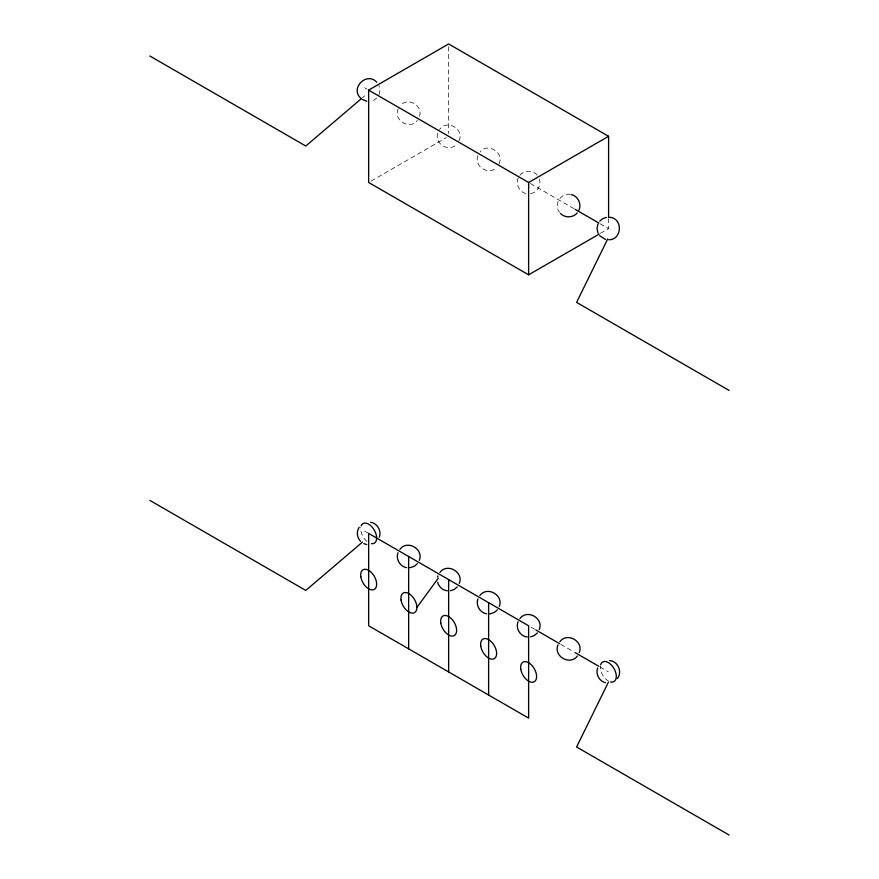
<?xml version="1.0" encoding="UTF-8"?>
<svg xmlns="http://www.w3.org/2000/svg" width="879" height="879" viewBox="0 0 879 879"><rect width="100%" height="100%" fill="white"/><g stroke="black" fill="none" stroke-linecap="round" stroke-linejoin="round"><path stroke-width="0.66" stroke-dasharray="4.39 3.3" d="M419.514 116.325C423.238 105.612 407.933 96.778 400.527 105.348M437.764 133.201C434.05 143.903 449.345 152.737 456.761 144.167M477.967 155.638C473.462 166.428 489.109 176.097 496.756 167.252M379.003 94.679L379.97 90.13L378.948 85.428M398.308 108.655C392.561 119.973 409.911 130.63 417.393 120.368M458.981 140.86C464.87 129.213 446.653 118.698 439.522 129.62M498.975 163.944C504.656 152.77 487.68 142.057 480.055 152.034M518.269 177.921C515.083 184.502 520.005 193.16 527.334 193.699M519.874 175.328C524.027 169.889 533.081 169.845 537.3 175.24M376.783 97.987L374.311 99.92L370.553 101.261M362.609 97.602L364.675 95.833M371.015 181.118L446.29 137.662M600.368 233.407L608.598 228.65L608.598 219.146M530.52 193.611C537.058 192.732 541.541 185.37 539.42 179.14M570.537 194.424C560.956 192.226 553.243 204.73 559.538 212.289M364.664 87.823L367.037 89.186M530.4 183.502L573.844 208.598M599.994 223.695L608.598 228.65M364.664 531.114L368.224 533.168M531.059 627.177L534.63 629.243M560.78 644.34L573.844 651.888M599.994 666.985L608.323 671.787M448.642 46.664L448.642 133.586M366.961 541.464A11.306 6.527 60 0 1 360.742 527.532M608.883 681.324A11.306 6.527 60 0 1 600.401 665.897"/><path stroke-width="1.32" d="M437.599 577.129L437.984 575.844M379.31 537.168C381.761 530.883 377.267 523.236 370.586 522.28M397.989 552.759C395.55 559.044 400.044 566.691 406.713 567.647M419.305 560.253C424.008 548.99 407.076 539.486 399.901 549.353M459.299 583.348C464.002 572.075 447.07 562.571 439.896 572.438M477.967 598.94C475.528 605.213 480.022 612.872 486.691 613.828M499.283 606.433C503.986 595.171 487.065 585.656 479.879 595.533M539.277 629.518C543.98 618.256 527.048 608.74 519.874 618.618M579.261 652.603C583.964 641.34 567.043 631.836 559.857 641.703M597.665 668.04C595.358 674.006 599.269 681.335 605.521 682.73M518.05 621.772C515.314 628.309 520.247 636.451 527.334 636.989M558.033 644.867C553.023 656.152 570.086 666.007 577.349 656.009M578.953 210.125C581.854 204.049 577.986 196.072 571.405 194.622M597.973 223.936L597.006 228.496L598.028 233.199M607.719 238.945L576.602 302.387L729.12 390.441M608.323 682.335L576.602 746.996L729.12 835.05M359.192 527.246C356.303 531.509 356.907 537.695 360.577 541.321M617.432 678.467C622.64 671.985 617.948 661.107 609.608 660.568M416.899 607.444L438.269 578.228M417.393 563.659L414.306 566.307L409.724 567.768M497.371 609.839L494.284 612.476L489.702 613.949M537.366 632.924L534.267 635.572L530.52 636.901M577.184 212.916C573.163 217.904 564.867 218.179 560.527 213.465M599.742 221.134L602.664 218.695L606.422 217.366M457.212 586.952L454.289 589.391L450.531 590.721M361.577 98.481L305.782 146.024L149.88 56.014M362.609 541.991L305.782 590.424L149.88 500.404M599.192 234.089L528.62 274.83L368.653 182.48L368.653 90.13L448.642 43.95L608.598 136.3L608.598 217.794M368.653 90.13L528.62 182.48L608.598 136.3M608.762 239.769C622.222 240.011 623.178 218.069 609.608 217.278M447.356 590.809C442.763 590.369 438.698 586.787 437.676 582.294M366.73 101.272L362.247 99.426M366.73 544.562L363.818 543.618M605.521 239.44L599.632 235.737M575.042 209.279L598.808 223.002M535.816 629.924L559.582 643.648M575.042 652.57L598.808 666.293M376.739 82.23C366.993 71.243 349.875 88.098 360.577 98.019M528.62 182.48L528.62 274.83M488.625 602.686L488.625 695.036M448.642 579.591L448.642 671.952M408.647 556.506L408.647 648.856M361.159 525.862A11.306 6.527 60 0 1 374.311 530.158A11.306 6.527 60 0 1 371.454 543.683M600.643 664.755A11.306 6.527 60 0 1 613.971 668.523A11.306 6.527 60 0 1 610.575 681.95M528.62 625.771L368.653 533.421L368.653 625.771L528.62 718.121L528.62 625.771M401.055 600.049A11.306 6.527 60 0 0 414.141 612.839A11.306 6.527 60 0 0 411.515 595.61A11.306 6.527 60 0 0 401.055 600.049M360.808 576.811A11.306 6.527 60 0 0 373.894 589.6A11.306 6.527 60 0 0 371.279 572.383A11.306 6.527 60 0 0 360.808 576.811M440.786 622.98A11.306 6.527 60 0 0 453.872 635.77A11.306 6.527 60 0 0 451.257 618.552A11.306 6.527 60 0 0 440.786 622.98M520.764 669.161A11.306 6.527 60 0 0 533.85 681.95A11.306 6.527 60 0 0 531.235 664.733A11.306 6.527 60 0 0 520.764 669.161M480.769 646.076A11.306 6.527 60 0 0 493.866 658.865A11.306 6.527 60 0 0 491.24 641.637A11.306 6.527 60 0 0 480.769 646.076"/></g></svg>
